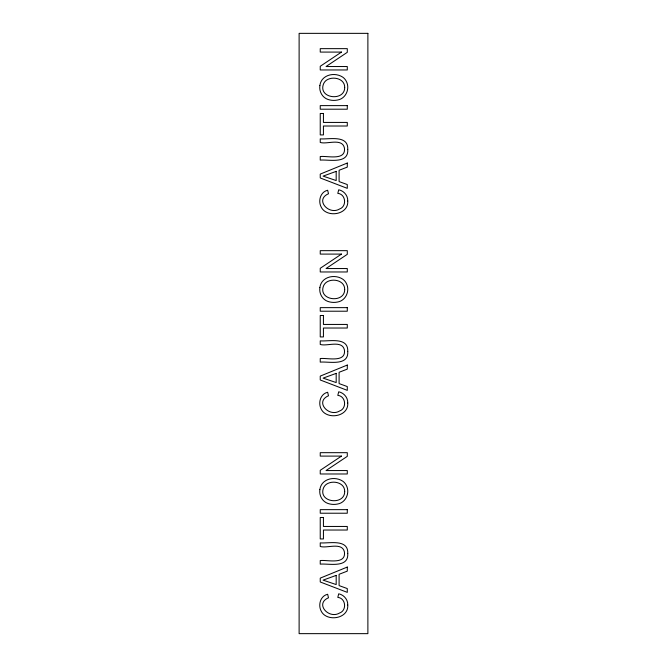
<?xml version="1.0" encoding="UTF-8"?>
<svg xmlns="http://www.w3.org/2000/svg" width="667" height="667" viewBox="0 0 667 667"><rect width="100%" height="100%" fill="white"/><g stroke="black" fill="none" stroke-linecap="round" stroke-linejoin="round"><path stroke-width="1" d="M347.749 200.984C348.674 212.706 332.983 216.983 324.712 211.189A10.889 10.889 0 0 1 321.411 207.487C317.817 201.392 320.185 191.929 327.655 190.253L328.489 193.772C314.482 199.65 328.823 215.499 339.57 209.004C347.073 206.478 345.898 194.039 337.802 193.372L338.711 189.787C343.914 190.812 348.007 195.606 347.749 200.984M347.749 403.001C348.674 414.724 332.983 418.993 324.712 413.198A10.889 10.889 0 0 1 321.411 409.505C317.817 403.402 320.185 393.947 327.655 392.263L328.489 395.781C314.482 401.659 328.823 417.509 339.57 411.014C347.073 408.487 345.898 396.048 337.802 395.381L338.711 391.796C343.914 392.821 348.007 397.624 347.749 403.001M347.749 605.011C348.674 616.733 332.983 621.002 324.712 615.216A10.889 10.889 0 0 1 321.411 611.514C317.817 605.411 320.185 595.956 327.655 594.272L328.489 597.79C314.482 603.677 328.823 619.518 339.57 613.023C347.073 610.497 345.898 598.057 337.802 597.39L338.711 593.805C343.914 594.839 348.007 599.633 347.749 605.011M319.877 85.626C318.976 91.471 322.369 97.674 328.114 99.5A18.418 18.418 0 0 0 337.585 100.017C346.131 98.649 350.367 88.102 346.081 80.899A11.114 11.114 0 0 0 342.688 77.114C336.635 73.137 327.389 73.612 322.536 79.281A12.423 12.423 0 0 0 320.21 83.892L319.877 85.626M319.877 287.635C318.976 293.48 322.369 299.683 328.114 301.509A18.418 18.418 0 0 0 337.585 302.026C346.131 300.659 350.367 290.12 346.081 282.908A11.114 11.114 0 0 0 342.688 279.123C336.635 275.146 327.389 275.621 322.536 281.291A12.423 12.423 0 0 0 320.21 285.901L319.877 287.635M319.877 489.645C318.976 495.489 322.369 501.692 328.114 503.518A18.418 18.418 0 0 0 337.585 504.035C346.131 502.676 350.367 492.129 346.081 484.926A11.114 11.114 0 0 0 342.688 481.132C336.635 477.155 327.389 477.63 322.536 483.308A12.423 12.423 0 0 0 320.21 487.911L319.877 489.645M344.689 87.485C344.806 101.317 319.059 98.858 323.178 84.892A8.571 8.571 0 0 1 328.014 79.34C334.425 76.296 344.906 79.14 344.689 87.485M344.689 289.495C344.806 303.327 319.059 300.875 323.178 286.902A8.571 8.571 0 0 1 328.014 281.357C334.425 278.306 344.906 281.149 344.689 289.495M344.689 491.512C344.806 505.336 319.059 502.885 323.178 488.911A8.571 8.571 0 0 1 328.014 483.367C334.425 480.315 344.906 483.158 344.689 491.512M347.749 149.425C348.808 164.507 328.798 159.305 320.243 160.122L320.243 156.545C327.18 155.611 346.223 161.131 344.405 147.907C342.096 137.669 326.705 144.672 320.243 142.43L320.243 138.853C328.814 139.611 348.499 134.509 347.749 149.425M347.749 351.434C348.808 366.517 328.798 361.314 320.243 362.131L320.243 358.554C327.18 357.62 346.223 363.14 344.405 349.917C342.096 339.678 326.705 346.682 320.243 344.439L320.243 340.862C328.814 341.621 348.499 336.518 347.749 351.434M347.749 553.443C348.808 568.526 328.798 563.332 320.243 564.14L320.243 560.563C327.18 559.638 346.223 565.149 344.405 551.926C342.096 541.687 326.705 548.691 320.243 546.448L320.243 542.871C328.814 543.638 348.499 538.527 347.749 553.443M341.479 52.084L320.243 66.291L320.243 69.96L347.29 69.96L347.29 66.533L326.03 66.533L347.29 52.326L347.29 48.649L320.243 48.649L320.243 52.084L341.479 52.084M341.479 254.094L320.243 268.301L320.243 271.969L347.29 271.969L347.29 268.543L326.03 268.543L347.29 254.335L347.29 250.659L320.243 250.659L320.243 254.094L341.479 254.094M341.479 456.103L320.243 470.31L320.243 473.979L347.29 473.979L347.29 470.552L326.03 470.552L347.29 456.345L347.29 452.676L320.243 452.676L320.243 456.103L341.479 456.103M347.29 163.04L320.243 174.104L320.243 177.964L347.29 188.352L347.29 184.551L339.094 181.582L339.094 170.268L347.29 167.117L347.29 163.04M347.29 365.049L320.243 376.113L320.243 379.973L347.29 390.362L347.29 386.56L339.094 383.592L339.094 372.278L347.29 369.126L347.29 365.049M347.29 567.058L320.243 578.131L320.243 581.983L347.29 592.371L347.29 588.569L339.094 585.601L339.094 574.287L347.29 571.135L347.29 567.058M336.185 171.377L323.078 176.121L336.185 180.549L336.185 171.377M336.185 373.387L323.078 378.131L336.185 382.558L336.185 373.387M336.185 575.396L323.078 580.14L336.185 584.567L336.185 575.396M367.884 33.35L299.116 33.35L299.116 633.65L367.884 633.65L367.884 33.35M347.29 105.619L320.243 105.619L320.243 109.205L347.29 109.205L347.29 105.619M323.428 113.482L320.243 113.482L320.243 134.917L323.428 134.917L323.428 126.013L347.29 126.013L347.29 122.428L323.428 122.428L323.428 113.482M347.29 307.637L320.243 307.637L320.243 311.214L347.29 311.214L347.29 307.637M323.428 315.491L320.243 315.491L320.243 336.927L323.428 336.927L323.428 328.022L347.29 328.022L347.29 324.437L323.428 324.437L323.428 315.491M347.29 509.646L320.243 509.646L320.243 513.223L347.29 513.223L347.29 509.646M323.428 517.5L320.243 517.5L320.243 538.944L323.428 538.944L323.428 530.032L347.29 530.032L347.29 526.455L323.428 526.455L323.428 517.5"/></g></svg>
